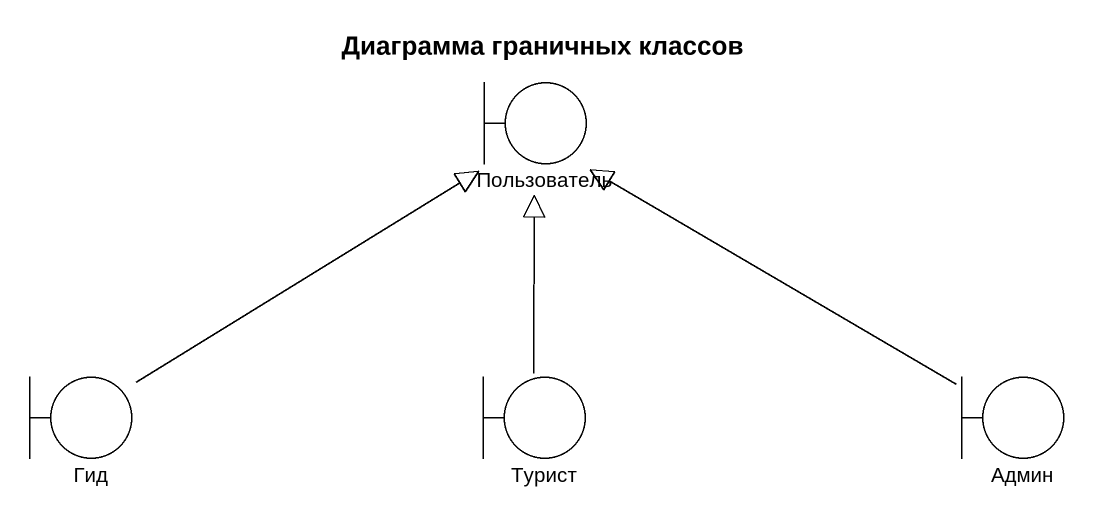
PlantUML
@startuml
title Диаграмма граничных классов
boundary Пользователь
boundary Гид
boundary Турист
boundary Админ
Гид -up-|> Пользователь
Турист -up-|> Пользователь
Админ -up-|> Пользователь
@enduml
